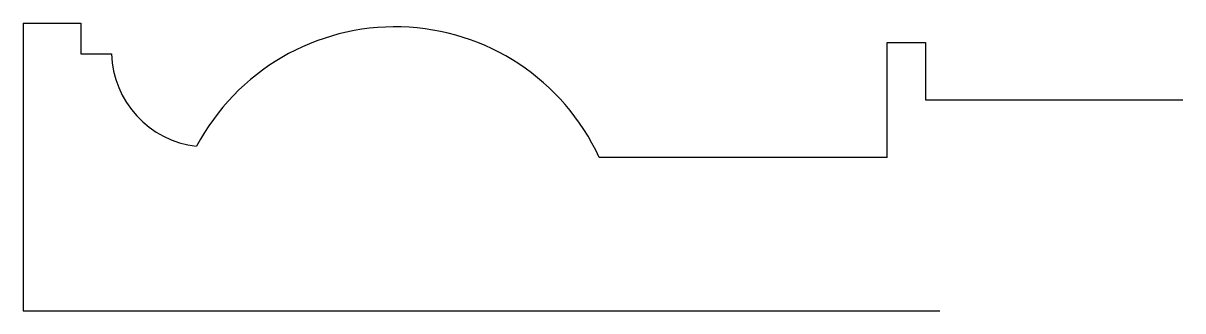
# Model space of a CAD drawing. Header units: millimetres. Extents: x 0 to 302, y -75 to 0.
import ezdxf

# ---------------------------------------------------------------- set-up
doc = ezdxf.new("R2010")
doc.units = ezdxf.units.MM

msp = doc.modelspace()

# ---------------------------------------------------------------- linework, layer by layer
for p, q in [((0, 0), (15, 0)), ((0, 0), (0, -75)), ((15, 0), (15, -8)), ((225, -35), (225, -5)), ((225, -5), (235, -5)), ((235, -5), (235, -20)), ((15, -8), (23, -8)), ((235, -20), (302, -20)), ((225, -35), (150, -35)), ((0, -75), (238.69, -75))]:
    msp.add_line(p, q)
for centre, radius, start, end in [((96.86, -59.46), 58.5, 24.7179, 152.1146), ((47.99, -7.26), 25, 181.6905, 263.4853)]:
    msp.add_arc(centre, radius, start, end)

doc.saveas('drawing.dxf')
